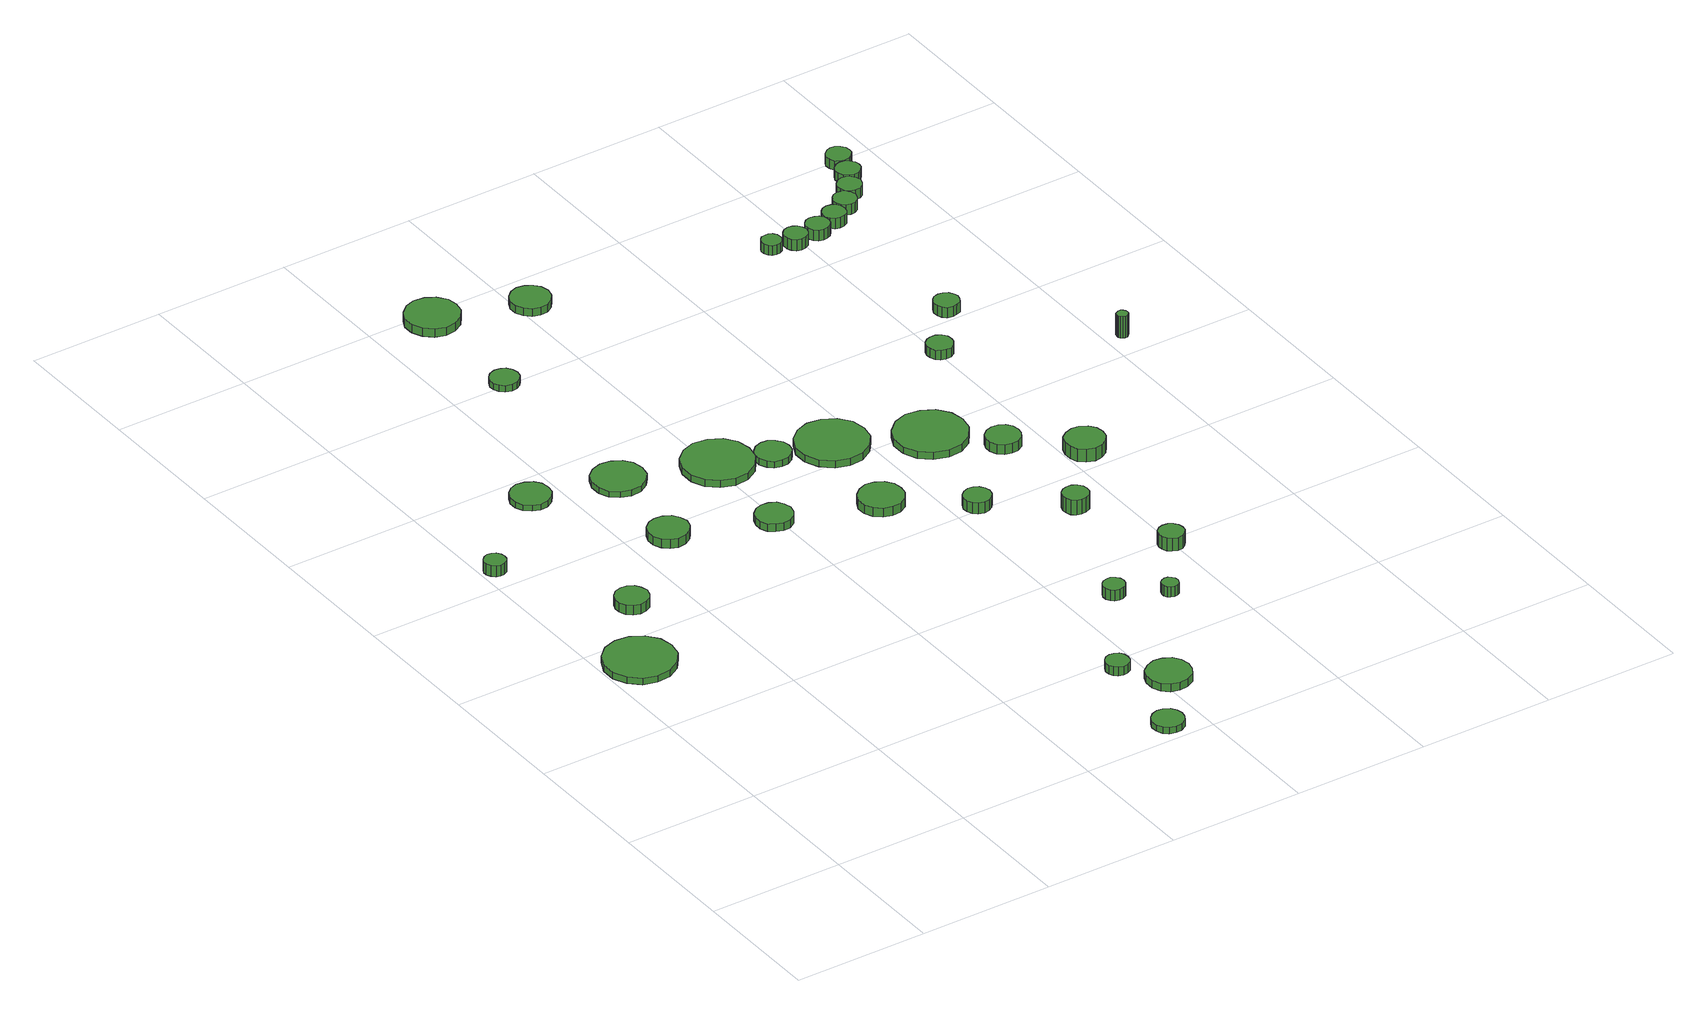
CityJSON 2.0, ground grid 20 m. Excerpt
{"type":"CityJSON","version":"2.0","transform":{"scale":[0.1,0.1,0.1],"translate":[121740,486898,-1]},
"CityObjects":{
"tree1":{"type":"SolitaryVegetationObject","attributes":{"function":"something"},"geometry":[{"type":"MultiSurface","lod":"1","boundaries":[[[0,1,2,3,4,5,6,7,8,9,10,11,12,13,14]],[[15,16,17,18,19,20,21,22,23,24,25,26,27,28,29]],[[0,29,28,1]],[[1,28,27,2]],[[2,27,26,3]],[[3,26,25,4]],[[4,25,24,5]],[[5,24,23,6]],[[6,23,22,7]],[[7,22,21,8]],[[8,21,20,9]],[[9,20,19,10]],[[10,19,18,11]],[[11,18,17,12]],[[12,17,16,13]],[[13,16,15,14]],[[14,15,29,0]]]}]},
"tree2":{"type":"SolitaryVegetationObject","attributes":{"function":"something"},"geometry":[{"type":"MultiSurface","lod":"1","boundaries":[[[30,31,32,33,34,35,36,37,38,39,40,41,42,43,44]],[[45,46,47,48,49,50,51,52,53,54,55,56,57,58,59]],[[30,59,58,31]],[[31,58,57,32]],[[32,57,56,33]],[[33,56,55,34]],[[34,55,54,35]],[[35,54,53,36]],[[36,53,52,37]],[[37,52,51,38]],[[38,51,50,39]],[[39,50,49,40]],[[40,49,48,41]],[[41,48,47,42]],[[42,47,46,43]],[[43,46,45,44]],[[44,45,59,30]]]}]},
"tree3":{"type":"SolitaryVegetationObject","attributes":{"function":"something"},"geometry":[{"type":"MultiSurface","lod":"1","boundaries":[[[60,61,62,63,64,65,66,67,68,69,70,71,72,73,74]],[[75,76,77,78,79,80,81,82,83,84,85,86,87,88,89]],[[60,89,88,61]],[[61,88,87,62]],[[62,87,86,63]],[[63,86,85,64]],[[64,85,84,65]],[[65,84,83,66]],[[66,83,82,67]],[[67,82,81,68]],[[68,81,80,69]],[[69,80,79,70]],[[70,79,78,71]],[[71,78,77,72]],[[72,77,76,73]],[[73,76,75,74]],[[74,75,89,60]]]}]},
"tree4":{"type":"SolitaryVegetationObject","attributes":{"function":"something"},"geometry":[{"type":"MultiSurface","lod":"1","boundaries":[[[90,91,92,93,94,95,96,97,98,99,100,101,102,103,104]],[[105,106,107,108,109,110,111,112,113,114,115,116,117,118,119]],[[90,119,118,91]],[[91,118,117,92]],[[92,117,116,93]],[[93,116,115,94]],[[94,115,114,95]],[[95,114,113,96]],[[96,113,112,97]],[[97,112,111,98]],[[98,111,110,99]],[[99,110,109,100]],[[100,109,108,101]],[[101,108,107,102]],[[102,107,106,103]],[[103,106,105,104]],[[104,105,119,90]]]}]},
"tree5":{"type":"SolitaryVegetationObject","attributes":{"function":"something"},"geometry":[{"type":"MultiSurface","lod":"1","boundaries":[[[120,121,122,123,124,125,126,127,128,129,130,131,132,133,134]],[[135,136,137,138,139,140,141,142,143,144,145,146,147,148,149]],[[120,149,148,121]],[[121,148,147,122]],[[122,147,146,123]],[[123,146,145,124]],[[124,145,144,125]],[[125,144,143,126]],[[126,143,142,127]],[[127,142,141,128]],[[128,141,140,129]],[[129,140,139,130]],[[130,139,138,131]],[[131,138,137,132]],[[132,137,136,133]],[[133,136,135,134]],[[134,135,149,120]]]}]},
"tree6":{"type":"SolitaryVegetationObject","attributes":{"function":"something"}},
"tree7":{"type":"SolitaryVegetationObject","attributes":{"function":"something"},"geometry":[{"type":"MultiSurface","lod":"1","boundaries":[[[150,151,152,153,154,155,156,157,158,159,160,161,162,163,164]],[[165,166,167,168,169,170,171,172,173,174,175,176,177,178,179]],[[150,179,178,151]],[[151,178,177,152]],[[152,177,176,153]],[[153,176,175,154]],[[154,175,174,155]],[[155,174,173,156]],[[156,173,172,157]],[[157,172,171,158]],[[158,171,170,159]],[[159,170,169,160]],[[160,169,168,161]],[[161,168,167,162]],[[162,167,166,163]],[[163,166,165,164]],[[164,165,179,150]]]}]},
"tree8":{"type":"SolitaryVegetationObject","attributes":{"function":"something"},"geometry":[{"type":"MultiSurface","lod":"1","boundaries":[[[180,181,182,183,184,185,186,187,188,189,190,191,192,193,194]],[[195,196,197,198,199,200,201,202,203,204,205,206,207,208,209]],[[180,209,208,181]],[[181,208,207,182]],[[182,207,206,183]],[[183,206,205,184]],[[184,205,204,185]],[[185,204,203,186]],[[186,203,202,187]],[[187,202,201,188]],[[188,201,200,189]],[[189,200,199,190]],[[190,199,198,191]],[[191,198,197,192]],[[192,197,196,193]],[[193,196,195,194]],[[194,195,209,180]]]}]},
"tree9":{"type":"SolitaryVegetationObject","attributes":{"function":"something"},"geometry":[{"type":"MultiSurface","lod":"1","boundaries":[[[210,211,212,213,214,215,216,217,218,219,220,221,222,223,224]],[[225,226,227,228,229,230,231,232,233,234,235,236,237,238,239]],[[210,239,238,211]],[[211,238,237,212]],[[212,237,236,213]],[[213,236,235,214]],[[214,235,234,215]],[[215,234,233,216]],[[216,233,232,217]],[[217,232,231,218]],[[218,231,230,219]],[[219,230,229,220]],[[220,229,228,221]],[[221,228,227,222]],[[222,227,226,223]],[[223,226,225,224]],[[224,225,239,210]]]}]},
"tree10":{"type":"SolitaryVegetationObject","attributes":{"function":"something"},"geometry":[{"type":"MultiSurface","lod":"1","boundaries":[[[240,241,242,243,244,245,246,247,248,249,250,251,252,253,254]],[[255,256,257,258,259,260,261,262,263,264,265,266,267,268,269]],[[240,269,268,241]],[[241,268,267,242]],[[242,267,266,243]],[[243,266,265,244]],[[244,265,264,245]],[[245,264,263,246]],[[246,263,262,247]],[[247,262,261,248]],[[248,261,260,249]],[[249,260,259,250]],[[250,259,258,251]],[[251,258,257,252]],[[252,257,256,253]],[[253,256,255,254]],[[254,255,269,240]]]}]},
"tree11":{"type":"SolitaryVegetationObject","attributes":{"function":"something"},"geometry":[{"type":"MultiSurface","lod":"1","boundaries":[[[270,271,272,273,274,275,276,277,278,279,280,281,282,283,284]],[[285,286,287,288,289,290,291,292,293,294,295,296,297,298,299]],[[270,299,298,271]],[[271,298,297,272]],[[272,297,296,273]],[[273,296,295,274]],[[274,295,294,275]],[[275,294,293,276]],[[276,293,292,277]],[[277,292,291,278]],[[278,291,290,279]],[[279,290,289,280]],[[280,289,288,281]],[[281,288,287,282]],[[282,287,286,283]],[[283,286,285,284]],[[284,285,299,270]]]}]},
"tree12":{"type":"SolitaryVegetationObject","attributes":{"function":"something"},"geometry":[{"type":"MultiSurface","lod":"1","boundaries":[[[300,301,302,303,304,305,306,307,308,309,310,311,312,313,314]],[[315,316,317,318,319,320,321,322,323,324,325,326,327,328,329]],[[300,329,328,301]],[[301,328,327,302]],[[302,327,326,303]],[[303,326,325,304]],[[304,325,324,305]],[[305,324,323,306]],[[306,323,322,307]],[[307,322,321,308]],[[308,321,320,309]],[[309,320,319,310]],[[310,319,318,311]],[[311,318,317,312]],[[312,317,316,313]],[[313,316,315,314]],[[314,315,329,300]]]}]},
"tree13":{"type":"SolitaryVegetationObject","attributes":{"function":"something"},"geometry":[{"type":"MultiSurface","lod":"1","boundaries":[[[330,331,332,333,334,335,336,337,338,339,340,341,342,343,344]],[[345,346,347,348,349,350,351,352,353,354,355,356,357,358,359]],[[330,359,358,331]],[[331,358,357,332]],[[332,357,356,333]],[[333,356,355,334]],[[334,355,354,335]],[[335,354,353,336]],[[336,353,352,337]],[[337,352,351,338]],[[338,351,350,339]],[[339,350,349,340]],[[340,349,348,341]],[[341,348,347,342]],[[342,347,346,343]],[[343,346,345,344]],[[344,345,359,330]]]}]},
"tree14":{"type":"SolitaryVegetationObject","attributes":{"function":"something"},"geometry":[{"type":"MultiSurface","lod":"1","boundaries":[[[360,361,362,363,364,365,366,367,368,369,370,371,372,373,374]],[[375,376,377,378,379,380,381,382,383,384,385,386,387,388,389]],[[360,389,388,361]],[[361,388,387,362]],[[362,387,386,363]],[[363,386,385,364]],[[364,385,384,365]],[[365,384,383,366]],[[366,383,382,367]],[[367,382,381,368]],[[368,381,380,369]],[[369,380,379,370]],[[370,379,378,371]],[[371,378,377,372]],[[372,377,376,373]],[[373,376,375,374]],[[374,375,389,360]]]}]},
"tree15":{"type":"SolitaryVegetationObject","attributes":{"function":"something"},"geometry":[{"type":"MultiSurface","lod":"1","boundaries":[[[390,391,392,393,394,395,396,397,398,399,400,401,402,403,404]],[[405,406,407,408,409,410,411,412,413,414,415,416,417,418,419]],[[390,419,418,391]],[[391,418,417,392]],[[392,417,416,393]],[[393,416,415,394]],[[394,415,414,395]],[[395,414,413,396]],[[396,413,412,397]],[[397,412,411,398]],[[398,411,410,399]],[[399,410,409,400]],[[400,409,408,401]],[[401,408,407,402]],[[402,407,406,403]],[[403,406,405,404]],[[404,405,419,390]]]}]},
"tree16":{"type":"SolitaryVegetationObject","attributes":{"function":"something"},"geometry":[{"type":"MultiSurface","lod":"1","boundaries":[[[420,421,422,423,424,425,426,427,428,429,430,431,432,433,434]],[[435,436,437,438,439,440,441,442,443,444,445,446,447,448,449]],[[420,449,448,421]],[[421,448,447,422]],[[422,447,446,423]],[[423,446,445,424]],[[424,445,444,425]],[[425,444,443,426]],[[426,443,442,427]],[[427,442,441,428]],[[428,441,440,429]],[[429,440,439,430]],[[430,439,438,431]],[[431,438,437,432]],[[432,437,436,433]],[[433,436,435,434]],[[434,435,449,420]]]}]},
"tree17":{"type":"SolitaryVegetationObject","attributes":{"function":"something"}},
"tree18":{"type":"SolitaryVegetationObject","attributes":{"function":"something"},"geometry":[{"type":"MultiSurface","lod":"1","boundaries":[[[450,451,452,453,454,455,456,457,458,459,460,461,462,463,464]],[[465,466,467,468,469,470,471,472,473,474,475,476,477,478,479]],[[450,479,478,451]],[[451,478,477,452]],[[452,477,476,453]],[[453,476,475,454]],[[454,475,474,455]],[[455,474,473,456]],[[456,473,472,457]],[[457,472,471,458]],[[458,471,470,459]],[[459,470,469,460]],[[460,469,468,461]],[[461,468,467,462]],[[462,467,466,463]],[[463,466,465,464]],[[464,465,479,450]]]}]},
"tree19":{"type":"SolitaryVegetationObject","attributes":{"function":"something"},"geometry":[{"type":"MultiSurface","lod":"1","boundaries":[[[480,481,482,483,484,485,486,487,488,489,490,491,492,493,494]],[[495,496,497,498,499,500,501,502,503,504,505,506,507,508,509]],[[480,509,508,481]],[[481,508,507,482]],[[482,507,506,483]],[[483,506,505,484]],[[484,505,504,485]],[[485,504,503,486]],[[486,503,502,487]],[[487,502,501,488]],[[488,501,500,489]],[[489,500,499,490]],[[490,499,498,491]],[[491,498,497,492]],[[492,497,496,493]],[[493,496,495,494]],[[494,495,509,480]]]}]},
"tree20":{"type":"SolitaryVegetationObject","attributes":{"function":"something"},"geometry":[{"type":"MultiSurface","lod":"1","boundaries":[[[510,511,512,513,514,515,516,517,518,519,520,521,522,523,524]],[[525,526,527,528,529,530,531,532,533,534,535,536,537,538,539]],[[510,539,538,511]],[[511,538,537,512]],[[512,537,536,513]],[[513,536,535,514]],[[514,535,534,515]],[[515,534,533,516]],[[516,533,532,517]],[[517,532,531,518]],[[518,531,530,519]],[[519,530,529,520]],[[520,529,528,521]],[[521,528,527,522]],[[522,527,526,523]],[[523,526,525,524]],[[524,525,539,510]]]}]},
"tree21":{"type":"SolitaryVegetationObject","attributes":{"function":"something"},"geometry":[{"type":"MultiSurface","lod":"1","boundaries":[[[540,541,542,543,544,545,546,547,548,549,550,551,552,553,554]],[[555,556,557,558,559,560,561,562,563,564,565,566,567,568,569]],[[540,569,568,541]],[[541,568,567,542]],[[542,567,566,543]],[[543,566,565,544]],[[544,565,564,545]],[[545,564,563,546]],[[546,563,562,547]],[[547,562,561,548]],[[548,561,560,549]],[[549,560,559,550]],[[550,559,558,551]],[[551,558,557,552]],[[552,557,556,553]],[[553,556,555,554]],[[554,555,569,540]]]}]},
"tree22":{"type":"SolitaryVegetationObject","attributes":{"function":"something"},"geometry":[{"type":"MultiSurface","lod":"1","boundaries":[[[570,571,572,573,574,575,576,577,578,579,580,581,582,583,584]],[[585,586,587,588,589,590,591,592,593,594,595,596,597,598,599]],[[570,599,598,571]],[[571,598,597,572]],[[572,597,596,573]],[[573,596,595,574]],[[574,595,594,575]],[[575,594,593,576]],[[576,593,592,577]],[[577,592,591,578]],[[578,591,590,579]],[[579,590,589,580]],[[580,589,588,581]],[[581,588,587,582]],[[582,587,586,583]],[[583,586,585,584]],[[584,585,599,570]]]}]},
"tree23":{"type":"SolitaryVegetationObject","attributes":{"function":"something"},"geometry":[{"type":"MultiSurface","lod":"1","boundaries":[[[600,601,602,603,604,605,606,607,608,609,610,611,612,613,614]],[[615,616,617,618,619,620,621,622,623,624,625,626,627,628,629]],[[600,629,628,601]],[[601,628,627,602]],[[602,627,626,603]],[[603,626,625,604]],[[604,625,624,605]],[[605,624,623,606]],[[606,623,622,607]],[[607,622,621,608]],[[608,621,620,609]],[[609,620,619,610]],[[610,619,618,611]],[[611,618,617,612]],[[612,617,616,613]],[[613,616,615,614]],[[614,615,629,600]]]}]},
"tree24":{"type":"SolitaryVegetationObject","attributes":{"function":"something"},"geometry":[{"type":"MultiSurface","lod":"1","boundaries":[[[630,631,632,633,634,635,636,637,638,639,640,641,642,643,644]],[[645,646,647,648,649,650,651,652,653,654,655,656,657,658,659]],[[630,659,658,631]],[[631,658,657,632]],[[632,657,656,633]],[[633,656,655,634]],[[634,655,654,635]],[[635,654,653,636]],[[636,653,652,637]],[[637,652,651,638]],[[638,651,650,639]],[[639,650,649,640]],[[640,649,648,641]],[[641,648,647,642]],[[642,647,646,643]],[[643,646,645,644]],[[644,645,659,630]]]}]},
"tree25":{"type":"SolitaryVegetationObject","attributes":{"function":"something"},"geometry":[{"type":"MultiSurface","lod":"1","boundaries":[[[660,661,662,663,664,665,666,667,668,669,670,671,672,673,674]],[[675,676,677,678,679,680,681,682,683,684,685,686,687,688,689]],[[660,689,688,661]],[[661,688,687,662]],[[662,687,686,663]],[[663,686,685,664]],[[664,685,684,665]],[[665,684,683,666]],[[666,683,682,667]],[[667,682,681,668]],[[668,681,680,669]],[[669,680,679,670]],[[670,679,678,671]],[[671,678,677,672]],[[672,677,676,673]],[[673,676,675,674]],[[674,675,689,660]]]}]},
"tree26":{"type":"SolitaryVegetationObject","attributes":{"function":"something"},"geometry":[{"type":"MultiSurface","lod":"1","boundaries":[[[690,691,692,693,694,695,696,697,698,699,700,701,702,703,704]],[[705,706,707,708,709,710,711,712,713,714,715,716,717,718,719]],[[690,719,718,691]],[[691,718,717,692]],[[692,717,716,693]],[[693,716,715,694]],[[694,715,714,695]],[[695,714,713,696]],[[696,713,712,697]],[[697,712,711,698]],[[698,711,710,699]],[[699,710,709,700]],[[700,709,708,701]],[[701,708,707,702]],[[702,707,706,703]],[[703,706,705,704]],[[704,705,719,690]]]}]},
"tree27":{"type":"SolitaryVegetationObject","attributes":{"function":"something"},"geometry":[{"type":"MultiSurface","lod":"1","boundaries":[[[720,721,722,723,724,725,726,727,728,729,730,731,732,733,734]],[[735,736,737,738,739,740,741,742,743,744,745,746,747,748,749]],[[720,749,748,721]],[[721,748,747,722]],[[722,747,746,723]],[[723,746,745,724]],[[724,745,744,725]],[[725,744,743,726]],[[726,743,742,727]],[[727,742,741,728]],[[728,741,740,729]],[[729,740,739,730]],[[730,739,738,731]],[[731,738,737,732]],[[732,737,736,733]],[[733,736,735,734]],[[734,735,749,720]]]}]},
"tree28":{"type":"SolitaryVegetationObject","attributes":{"function":"something"},"geometry":[{"type":"MultiSurface","lod":"1","boundaries":[[[750,751,752,753,754,755,756,757,758,759,760,761,762,763,764]],[[765,766,767,768,769,770,771,772,773,774,775,776,777,778,779]],[[750,779,778,751]],[[751,778,777,752]],[[752,777,776,753]],[[753,776,775,754]],[[754,775,774,755]],[[755,774,773,756]],[[756,773,772,757]],[[757,772,771,758]],[[758,771,770,759]],[[759,770,769,760]],[[760,769,768,761]],[[761,768,767,762]],[[762,767,766,763]],[[763,766,765,764]],[[764,765,779,750]]]}]},
"tree29":{"type":"SolitaryVegetationObject","attributes":{"function":"something"},"geometry":[{"type":"MultiSurface","lod":"1","boundaries":[[[780,781,782,783,784,785,786,787,788,789,790,791,792,793,794]],[[795,796,797,798,799,800,801,802,803,804,805,806,807,808,809]],[[780,809,808,781]],[[781,808,807,782]],[[782,807,806,783]],[[783,806,805,784]],[[784,805,804,785]],[[785,804,803,786]],[[786,803,802,787]],[[787,802,801,788]],[[788,801,800,789]],[[789,800,799,790]],[[790,799,798,791]],[[791,798,797,792]],[[792,797,796,793]],[[793,796,795,794]],[[794,795,809,780]]]}]},
"tree30":{"type":"SolitaryVegetationObject","attributes":{"function":"something"},"geometry":[{"type":"MultiSurface","lod":"1","boundaries":[[[810,811,812,813,814,815,816,817,818,819,820,821,822,823,824]],[[825,826,827,828,829,830,831,832,833,834,835,836,837,838,839]],[[810,839,838,811]],[[811,838,837,812]],[[812,837,836,813]],[[813,836,835,814]],[[814,835,834,815]],[[815,834,833,816]],[[816,833,832,817]],[[817,832,831,818]],[[818,831,830,819]],[[819,830,829,820]],[[820,829,828,821]],[[821,828,827,822]],[[822,827,826,823]],[[823,826,825,824]],[[824,825,839,810]]]}]},
"tree31":{"type":"SolitaryVegetationObject","attributes":{"function":"something"},"geometry":[{"type":"MultiSurface","lod":"1","boundaries":[[[840,841,842,843,844,845,846,847,848,849,850,851,852,853,854]],[[855,856,857,858,859,860,861,862,863,864,865,866,867,868,869]],[[840,869,868,841]],[[841,868,867,842]],[[842,867,866,843]],[[843,866,865,844]],[[844,865,864,845]],[[845,864,863,846]],[[846,863,862,847]],[[847,862,861,848]],[[848,861,860,849]],[[849,860,859,850]],[[850,859,858,851]],[[851,858,857,852]],[[852,857,856,853]],[[853,856,855,854]],[[854,855,869,840]]]}]},
"tree32":{"type":"SolitaryVegetationObject","attributes":{"function":"something"}},
"tree33":{"type":"SolitaryVegetationObject","attributes":{"function":"something"},"geometry":[{"type":"MultiSurface","lod":"1","boundaries":[[[870,871,872,873,874,875,876,877,878,879,880,881,882,883,884]],[[885,886,887,888,889,890,891,892,893,894,895,896,897,898,899]],[[870,899,898,871]],[[871,898,897,872]],[[872,897,896,873]],[[873,896,895,874]],[[874,895,894,875]],[[875,894,893,876]],[[876,893,892,877]],[[877,892,891,878]],[[878,891,890,879]],[[879,890,889,880]],[[880,889,888,881]],[[881,888,887,882]],[[882,887,886,883]],[[883,886,885,884]],[[884,885,899,870]]]}]},
"tree34":{"type":"SolitaryVegetationObject","attributes":{"function":"something"},"geometry":[{"type":"MultiSurface","lod":"1","boundaries":[[[900,901,902,903,904,905,906,907,908,909,910,911,912,913,914]],[[915,916,917,918,919,920,921,922,923,924,925,926,927,928,929]],[[900,929,928,901]],[[901,928,927,902]],[[902,927,926,903]],[[903,926,925,904]],[[904,925,924,905]],[[905,924,923,906]],[[906,923,922,907]],[[907,922,921,908]],[[908,921,920,909]],[[909,920,919,910]],[[910,919,918,911]],[[911,918,917,912]],[[912,917,916,913]],[[913,916,915,914]],[[914,915,929,900]]]}]},
"tree35":{"type":"SolitaryVegetationObject","attributes":{"function":"something"},"geometry":[{"type":"MultiSurface","lod":"1","boundaries":[[[930,931,932,933,934,935,936,937,938,939,940,941,942,943,944]],[[945,946,947,948,949,950,951,952,953,954,955,956,957,958,959]],[[930,959,958,931]],[[931,958,957,932]],[[932,957,956,933]],[[933,956,955,934]],[[934,955,954,935]],[[935,954,953,936]],[[936,953,952,937]],[[937,952,951,938]],[[938,951,950,939]],[[939,950,949,940]],[[940,949,948,941]],[[941,948,947,942]],[[942,947,946,943]],[[943,946,945,944]],[[944,945,959,930]]]}]},
"tree36":{"type":"SolitaryVegetationObject","attributes":{"function":"something"},"geometry":[{"type":"MultiSurface","lod":"1","boundaries":[[[960,961,962,963,964,965,966,967,968,969,970,971,972,973,974]],[[975,976,977,978,979,980,981,982,983,984,985,986,987,988,989]],[[960,989,988,961]],[[961,988,987,962]],[[962,987,986,963]],[[963,986,985,964]],[[964,985,984,965]],[[965,984,983,966]],[[966,983,982,967]],[[967,982,981,968]],[[968,981,980,969]],[[969,980,979,970]],[[970,979,978,971]],[[971,978,977,972]],[[972,977,976,973]],[[973,976,975,974]],[[974,975,989,960]]]}]},
"tree37":{"type":"SolitaryVegetationObject","attributes":{"function":"something"},"geometry":[{"type":"MultiSurface","lod":"1","boundaries":[[[990,991,992,993,994,995,996,997,998,999,1000,1001,1002,1003,1004]],[[1005,1006,1007,1008,1009,1010,1011,1012,1013,1014,1015,1016,1017,1018,1019]],[[990,1019,1018,991]],[[991,1018,1017,992]],[[992,1017,1016,993]],[[993,1016,1015,994]],[[994,1015,1014,995]],[[995,1014,1013,996]],[[996,1013,1012,997]],[[997,1012,1011,998]],[[998,1011,1010,999]],[[999,1010,1009,1000]],[[1000,1009,1008,1001]],[[1001,1008,1007,1002]],[[1002,1007,1006,1003]],[[1003,1006,1005,1004]],[[1004,1005,1019,990]]]}]},
"tree38":{"type":"SolitaryVegetationObject","attributes":{"function":"something"},"geometry":[{"type":"MultiSurface","lod":"1","boundaries":[[[1020,1021,1022,1023,1024,1025,1026,1027,1028,1029,1030,1031,1032,1033,1034]],[[1035,1036,1037,1038,1039,1040,1041,1042,1043,1044,1045,1046,1047,1048,1049]],[[1020,1049,1048,1021]],[[1021,1048,1047,1022]],[[1022,1047,1046,1023]],[[1023,1046,1045,1024]],[[1024,1045,1044,1025]],[[1025,1044,1043,1026]],[[1026,1043,1042,1027]],[[1027,1042,1041,1028]],[[1028,1041,1040,1029]],[[1029,1040,1039,1030]],[[1030,1039,1038,1031]],[[1031,1038,1037,1032]],[[1032,1037,1036,1033]],[[1033,1036,1035,1034]],[[1034,1035,1049,1020]]]}]},
"tree39":{"type":"SolitaryVegetationObject","attributes":{"function":"something"},"geometry":[{"type":"MultiSurface","lod":"1","boundaries":[[[1050,1051,1052,1053,1054,1055,1056,1057,1058,1059,1060,1061,1062,1063,1064]],[[1065,1066,1067,1068,1069,1070,1071,1072,1073,1074,1075,1076,1077,1078,1079]],[[1050,1079,1078,1051]],[[1051,1078,1077,1052]],[[1052,1077,1076,1053]],[[1053,1076,1075,1054]],[[1054,1075,1074,1055]],[[1055,1074,1073,1056]],[[1056,1073,1072,1057]],[[1057,1072,1071,1058]],[[1058,1071,1070,1059]],[[1059,1070,1069,1060]],[[1060,1069,1068,1061]],[[1061,1068,1067,1062]],[[1062,1067,1066,1063]],[[1063,1066,1065,1064]],[[1064,1065,1079,1050]]]}]}
},
"vertices":[
[105,546,16],[101,567,16],[88,584,16],[69,595,16],[48,597,16],[28,591,16],[12,576,16],[3,557,16],[3,535,16],[12,516,16],[28,501,16],[48,495,16],[69,497,16],[88,508,16],[101,525,16],[101,525,6],[88,508,6],[69,497,6],[48,495,6],[28,501,6],[12,516,6],[3,535,6],[3,557,6],[12,576,6],[28,591,6],[48,597,6],[69,595,6],[88,584,6],[101,567,6],[105,546,6],
[37,840,22],[36,846,22],[32,852,22],[26,855,22],[20,856,22],[14,854,22],[9,849,22],[6,843,22],[6,837,22],[9,831,22],[14,826,22],[20,824,22],[26,825,22],[32,828,22],[36,834,22],[36,834,5],[32,828,5],[26,825,5],[20,824,5],[14,826,5],[9,831,5],[6,837,5],[6,843,5],[9,849,5],[14,854,5],[20,856,5],[26,855,5],[32,852,5],[36,846,5],[37,840,5],
[149,669,20],[146,679,20],[141,687,20],[132,692,20],[122,693,20],[112,690,20],[105,683,20],[101,674,20],[101,664,20],[105,655,20],[112,648,20],[122,645,20],[132,646,20],[141,651,20],[146,659,20],[146,659,5],[141,651,5],[132,646,5],[122,645,5],[112,648,5],[105,655,5],[101,664,5],[101,674,5],[105,683,5],[112,690,5],[122,693,5],[132,692,5],[141,687,5],[146,679,5],[149,669,5],
[185,955,14],[183,967,14],[176,976,14],[165,982,14],[153,984,14],[142,980,14],[133,972,14],[128,961,14],[128,949,14],[133,938,14],[142,930,14],[153,926,14],[165,927,14],[176,933,14],[183,943,14],[183,943,5],[176,933,5],[165,927,5],[153,926,5],[142,930,5],[133,938,5],[128,949,5],[128,961,5],[133,972,5],[142,980,5],[153,984,5],[165,982,5],[176,976,5],[183,967,5],[185,955,5],
[287,778,19],[284,790,19],[277,800,19],[266,806,19],[254,807,19],[243,804,19],[234,796,19],[229,784,19],[229,772,19],[234,761,19],[243,753,19],[254,749,19],[266,751,19],[277,757,19],[284,766,19],[284,766,5],[277,757,5],[266,751,5],[254,749,5],[243,753,5],[234,761,5],[229,772,5],[229,784,5],[234,796,5],[243,804,5],[254,807,5],[266,806,5],[277,800,5],[284,790,5],[287,778,5],
[314,924,14],[311,940,14],[302,952,14],[288,960,14],[272,962,14],[257,957,14],[245,947,14],[239,932,14],[239,916,14],[245,901,14],[257,891,14],[272,886,14],[288,888,14],[302,896,14],[311,908,14],[311,908,5],[302,896,5],[288,888,5],[272,886,5],[257,891,5],[245,901,5],[239,916,5],[239,932,5],[245,947,5],[257,957,5],[272,962,5],[288,960,5],[302,952,5],[311,940,5],[314,924,5],
[572,32,16],[570,41,16],[565,49,16],[556,54,16],[547,55,16],[538,52,16],[531,46,16],[527,37,16],[527,27,16],[531,18,16],[538,12,16],[547,9,16],[556,10,16],[565,15,16],[570,23,16],[570,23,6],[565,15,6],[556,10,6],[547,9,6],[538,12,6],[531,18,6],[527,27,6],[527,37,6],[531,46,6],[538,52,6],[547,55,6],[556,54,6],[565,49,6],[570,41,6],[572,32,6],
[421,731,17],[418,742,17],[412,751,17],[402,756,17],[391,757,17],[381,754,17],[372,746,17],[368,736,17],[368,725,17],[372,715,17],[381,708,17],[391,704,17],[402,705,17],[412,711,17],[418,720,17],[418,720,5],[412,711,5],[402,705,5],[391,704,5],[381,708,5],[372,715,5],[368,725,5],[368,736,5],[372,746,5],[381,754,5],[391,757,5],[402,756,5],[412,751,5],[418,742,5],[421,731,5],
[586,181,19],[585,188,19],[581,194,19],[575,197,19],[568,198,19],[561,196,19],[556,191,19],[553,184,19],[553,177,19],[556,171,19],[561,166,19],[568,164,19],[575,165,19],[581,168,19],[585,174,19],[585,174,5],[581,168,5],[575,165,5],[568,164,5],[561,166,5],[556,171,5],[553,177,5],[553,184,5],[556,191,5],[561,196,5],[568,198,5],[575,197,5],[581,194,5],[585,188,5],[586,181,5],
[303,1201,18],[301,1210,18],[296,1217,18],[289,1221,18],[280,1222,18],[271,1219,18],[265,1213,18],[261,1205,18],[261,1197,18],[265,1189,18],[271,1183,18],[280,1180,18],[289,1181,18],[296,1185,18],[301,1192,18],[301,1192,8],[296,1185,8],[289,1181,8],[280,1180,8],[271,1183,8],[265,1189,8],[261,1197,8],[261,1205,8],[265,1213,8],[271,1219,8],[280,1222,8],[289,1221,8],[296,1217,8],[301,1210,8],[303,1201,8],
[645,124,17],[642,137,17],[635,148,17],[623,154,17],[610,156,17],[597,151,17],[587,143,17],[582,131,17],[582,117,17],[587,105,17],[597,96,17],[610,92,17],[623,94,17],[635,100,17],[642,111,17],[642,111,5],[635,100,5],[623,94,5],[610,92,5],[597,96,5],[587,105,5],[582,117,5],[582,131,5],[587,143,5],[597,151,5],[610,156,5],[623,154,5],[635,148,5],[642,137,5],[645,124,5],
[457,882,15],[453,903,15],[441,920,15],[422,930,15],[401,933,15],[381,926,15],[365,912,15],[357,893,15],[357,871,15],[365,852,15],[381,838,15],[401,831,15],[422,833,15],[441,844,15],[453,861,15],[453,861,4],[441,844,4],[422,833,4],[401,831,4],[381,838,4],[365,852,4],[357,871,4],[357,893,4],[365,912,4],[381,926,4],[401,933,4],[422,930,4],[441,920,4],[453,903,4],[457,882,4],
[324,1376,23],[321,1391,23],[311,1404,23],[297,1412,23],[281,1414,23],[266,1409,23],[254,1398,23],[247,1384,23],[247,1368,23],[254,1353,23],[266,1342,23],[281,1337,23],[297,1339,23],[311,1347,23],[321,1360,23],[321,1360,10],[311,1347,10],[297,1339,10],[281,1337,10],[266,1342,10],[254,1353,10],[247,1368,10],[247,1384,10],[254,1398,10],[266,1409,10],[281,1414,10],[297,1412,10],[311,1404,10],[321,1391,10],[324,1376,10],
[505,859,14],[503,870,14],[496,878,14],[487,884,14],[477,885,14],[466,881,14],[459,874,14],[454,865,14],[454,854,14],[459,844,14],[466,837,14],[477,834,14],[487,835,14],[496,840,14],[503,849,14],[503,849,4],[496,840,4],[487,835,4],[477,834,4],[466,837,4],[459,844,4],[454,854,4],[454,865,4],[459,874,4],[466,881,4],[477,885,4],[487,884,4],[496,878,4],[503,870,4],[505,859,4],
[566,685,19],[564,698,19],[556,709,19],[544,716,19],[531,718,19],[518,713,19],[508,704,19],[502,692,19],[502,678,19],[508,666,19],[518,657,19],[531,653,19],[544,654,19],[556,661,19],[564,672,19],[564,672,5],[556,661,5],[544,654,5],[531,653,5],[518,657,5],[508,666,5],[502,678,5],[502,692,5],[508,704,5],[518,713,5],[531,718,5],[544,716,5],[556,709,5],[564,698,5],[566,685,5],
[682,332,22],[681,338,22],[677,343,22],[671,347,22],[665,347,22],[658,345,22],[654,341,22],[651,335,22],[651,328,22],[654,322,22],[658,318,22],[665,316,22],[671,317,22],[677,320,22],[681,325,22],[681,325,5],[677,320,5],[671,317,5],[665,316,5],[658,318,5],[654,322,5],[651,328,5],[651,335,5],[654,341,5],[658,345,5],[665,347,5],[671,347,5],[677,343,5],[681,338,5],[682,332,5],
[609,835,16],[605,856,16],[592,874,16],[573,884,16],[552,887,16],[532,880,16],[516,866,16],[507,846,16],[507,825,16],[516,805,16],[532,790,16],[552,784,16],[573,786,16],[592,797,16],[605,814,16],[605,814,5],[592,797,5],[573,786,5],[552,784,5],[532,790,5],[516,805,5],[507,825,5],[507,846,5],[516,866,5],[532,880,5],[552,887,5],[573,884,5],[592,874,5],[605,856,5],[609,835,5],
[444,1336,22],[441,1348,22],[434,1357,22],[424,1363,22],[412,1365,22],[401,1361,22],[392,1353,22],[387,1342,22],[387,1330,22],[392,1319,22],[401,1311,22],[412,1307,22],[424,1308,22],[434,1314,22],[441,1324,22],[441,1324,10],[434,1314,10],[424,1308,10],[412,1307,10],[401,1311,10],[392,1319,10],[387,1330,10],[387,1342,10],[392,1353,10],[401,1361,10],[412,1365,10],[424,1363,10],[434,1357,10],[441,1348,10],[444,1336,10],
[743,294,21],[742,299,21],[739,303,21],[735,306,21],[730,307,21],[725,305,21],[721,302,21],[719,297,21],[719,292,21],[721,287,21],[725,284,21],[730,282,21],[735,283,21],[739,285,21],[742,290,21],[742,290,5],[739,285,5],[735,283,5],[730,282,5],[725,284,5],[721,287,5],[719,292,5],[719,297,5],[721,302,5],[725,305,5],[730,307,5],[735,306,5],[739,303,5],[742,299,5],[743,294,5],
[657,610,22],[655,618,22],[650,625,22],[643,629,22],[635,630,22],[627,627,22],[621,622,22],[617,614,22],[617,606,22],[621,598,22],[627,593,22],[635,590,22],[643,591,22],[650,595,22],[655,602,22],[655,602,5],[650,595,5],[643,591,5],[635,590,5],[627,593,5],[621,598,5],[617,606,5],[617,614,5],[621,622,5],[627,627,5],[635,630,5],[643,629,5],[650,625,5],[655,618,5],[657,610,5],
[760,533,29],[759,540,29],[754,547,29],[747,551,29],[739,551,29],[732,549,29],[726,544,29],[723,536,29],[723,529,29],[726,521,29],[732,516,29],[739,514,29],[747,515,29],[754,518,29],[759,525,29],[759,525,6],[754,518,6],[747,515,6],[739,514,6],[732,516,6],[726,521,6],[723,529,6],[723,536,6],[726,544,6],[732,549,6],[739,551,6],[747,551,6],[754,547,6],[759,540,6],[760,533,6],
[728,778,17],[724,799,17],[711,817,17],[692,827,17],[671,830,17],[650,823,17],[634,808,17],[625,789,17],[625,767,17],[634,747,17],[650,733,17],[671,726,17],[692,728,17],[711,739,17],[724,757,17],[724,757,6],[711,739,6],[692,728,6],[671,726,6],[650,733,6],[634,747,6],[625,767,6],[625,789,6],[634,808,6],[650,823,6],[671,830,6],[692,827,6],[711,817,6],[724,799,6],[728,778,6],
[815,389,26],[814,396,26],[809,402,26],[803,406,26],[795,407,26],[788,405,26],[782,400,26],[779,392,26],[779,385,26],[782,378,26],[788,373,26],[795,370,26],[803,371,26],[809,375,26],[814,381,26],[814,381,6],[809,375,6],[803,371,6],[795,370,6],[788,373,6],[782,378,6],[779,385,6],[779,392,6],[782,400,6],[788,405,6],[795,407,6],[803,406,6],[809,402,6],[814,396,6],[815,389,6],
[772,712,21],[770,722,21],[764,730,21],[755,735,21],[745,736,21],[735,733,21],[727,726,21],[723,717,21],[723,707,21],[727,697,21],[735,690,21],[745,687,21],[755,688,21],[764,693,21],[770,702,21],[770,702,6],[764,693,6],[755,688,6],[745,687,6],[735,690,6],[727,697,6],[723,707,6],[723,717,6],[727,726,6],[735,733,6],[745,736,6],[755,735,6],[764,730,6],[770,722,6],[772,712,6],
[857,639,26],[855,650,26],[848,660,26],[837,666,26],[826,667,26],[814,663,26],[805,656,26],[801,645,26],[801,633,26],[805,622,26],[814,614,26],[826,610,26],[837,612,26],[848,618,26],[855,627,26],[855,627,6],[848,618,6],[837,612,6],[826,610,6],[814,614,6],[805,622,6],[801,633,6],[801,645,6],[805,656,6],[814,663,6],[826,667,6],[837,666,6],[848,660,6],[855,650,6],[857,639,6],
[820,940,22],[819,948,22],[814,955,22],[807,959,22],[799,959,22],[792,957,22],[786,952,22],[783,944,22],[783,937,22],[786,929,22],[792,924,22],[799,922,22],[807,922,22],[814,926,22],[819,933,22],[819,933,7],[814,926,7],[807,922,7],[799,922,7],[792,924,7],[786,929,7],[783,937,7],[783,944,7],[786,952,7],[792,957,7],[799,959,7],[807,959,7],[814,955,7],[819,948,7],[820,940,7],
[769,1268,24],[768,1274,24],[764,1279,24],[759,1282,24],[753,1282,24],[747,1281,24],[743,1276,24],[740,1271,24],[740,1265,24],[743,1259,24],[747,1255,24],[753,1253,24],[759,1254,24],[764,1257,24],[768,1262,24],[768,1262,9],[764,1257,9],[759,1254,9],[753,1253,9],[747,1255,9],[743,1259,9],[740,1265,9],[740,1271,9],[743,1276,9],[747,1281,9],[753,1282,9],[759,1282,9],[764,1279,9],[768,1274,9],[769,1268,9],
[806,1261,26],[804,1268,26],[800,1274,26],[794,1277,26],[787,1278,26],[780,1276,26],[775,1271,26],[772,1265,26],[772,1257,26],[775,1251,26],[780,1246,26],[787,1244,26],[794,1245,26],[800,1248,26],[804,1254,26],[804,1254,9],[800,1248,9],[794,1245,9],[787,1244,9],[780,1246,9],[775,1251,9],[772,1257,9],[772,1265,9],[775,1271,9],[780,1276,9],[787,1278,9],[794,1277,9],[800,1274,9],[804,1268,9],[806,1261,9],
[883,1018,24],[881,1025,24],[877,1031,24],[870,1035,24],[863,1036,24],[855,1034,24],[850,1029,24],[847,1022,24],[847,1014,24],[850,1007,24],[855,1002,24],[863,1000,24],[870,1001,24],[877,1004,24],[881,1011,24],[881,1011,8],[877,1004,8],[870,1001,8],[863,1000,8],[855,1002,8],[850,1007,8],[847,1014,8],[847,1022,8],[850,1029,8],[855,1034,8],[863,1036,8],[870,1035,8],[877,1031,8],[881,1025,8],[883,1018,8],
[843,1264,26],[842,1271,26],[837,1277,26],[831,1280,26],[824,1281,26],[817,1279,26],[812,1274,26],[809,1268,26],[809,1261,26],[812,1254,26],[817,1249,26],[824,1247,26],[831,1248,26],[837,1251,26],[842,1257,26],[842,1257,9],[837,1251,9],[831,1248,9],[824,1247,9],[817,1249,9],[812,1254,9],[809,1261,9],[809,1268,9],[812,1274,9],[817,1279,9],[824,1281,9],[831,1280,9],[837,1277,9],[842,1271,9],[843,1264,9],
[876,1275,26],[875,1282,26],[871,1288,26],[865,1291,26],[858,1292,26],[851,1290,26],[846,1285,26],[843,1279,26],[843,1271,26],[846,1265,26],[851,1260,26],[858,1258,26],[865,1259,26],[871,1262,26],[875,1268,26],[875,1268,10],[871,1262,10],[865,1259,10],[858,1258,10],[851,1260,10],[846,1265,10],[843,1271,10],[843,1279,10],[846,1285,10],[851,1290,10],[858,1292,10],[865,1291,10],[871,1288,10],[875,1282,10],[876,1275,10],
[1032,838,42],[1031,841,42],[1029,844,42],[1027,846,42],[1023,846,42],[1020,845,42],[1017,843,42],[1016,839,42],[1016,836,42],[1017,833,42],[1020,831,42],[1023,830,42],[1027,830,42],[1029,832,42],[1031,834,42],[1031,834,8],[1029,832,8],[1027,830,8],[1023,830,8],[1020,831,8],[1017,833,8],[1016,836,8],[1016,839,8],[1017,843,8],[1020,845,8],[1023,846,8],[1027,846,8],[1029,844,8],[1031,841,8],[1032,838,8],
[907,1294,26],[905,1301,26],[901,1306,26],[895,1310,26],[888,1311,26],[881,1309,26],[876,1304,26],[873,1297,26],[873,1290,26],[876,1284,26],[881,1279,26],[888,1277,26],[895,1277,26],[901,1281,26],[905,1287,26],[905,1287,10],[901,1281,10],[895,1277,10],[888,1277,10],[881,1279,10],[876,1284,10],[873,1290,10],[873,1297,10],[876,1304,10],[881,1309,10],[888,1311,10],[895,1310,10],[901,1306,10],[905,1301,10],[907,1294,10],
[932,1319,26],[930,1326,26],[926,1332,26],[920,1336,26],[912,1337,26],[905,1334,26],[900,1329,26],[897,1323,26],[897,1316,26],[900,1309,26],[905,1304,26],[912,1302,26],[920,1303,26],[926,1306,26],[930,1312,26],[930,1312,10],[926,1306,10],[920,1303,10],[912,1302,10],[905,1304,10],[900,1309,10],[897,1316,10],[897,1323,10],[900,1329,10],[905,1334,10],[912,1337,10],[920,1336,10],[926,1332,10],[930,1326,10],[932,1319,10],
[951,1351,26],[950,1358,26],[945,1364,26],[939,1368,26],[932,1369,26],[925,1367,26],[919,1362,26],[916,1355,26],[916,1348,26],[919,1341,26],[925,1336,26],[932,1334,26],[939,1334,26],[945,1338,26],[950,1344,26],[950,1344,11],[945,1338,11],[939,1334,11],[932,1334,11],[925,1336,11],[919,1341,11],[916,1348,11],[916,1355,11],[919,1362,11],[925,1367,11],[932,1369,11],[939,1368,11],[945,1364,11],[950,1358,11],[951,1351,11],
[960,1387,26],[959,1394,26],[954,1400,26],[948,1404,26],[941,1405,26],[934,1402,26],[928,1397,26],[925,1391,26],[925,1383,26],[928,1376,26],[934,1371,26],[941,1369,26],[948,1370,26],[954,1374,26],[959,1380,26],[959,1380,11],[954,1374,11],[948,1370,11],[941,1369,11],[934,1371,11],[928,1376,11],[925,1383,11],[925,1391,11],[928,1397,11],[934,1402,11],[941,1405,11],[948,1404,11],[954,1400,11],[959,1394,11],[960,1387,11]
]}
